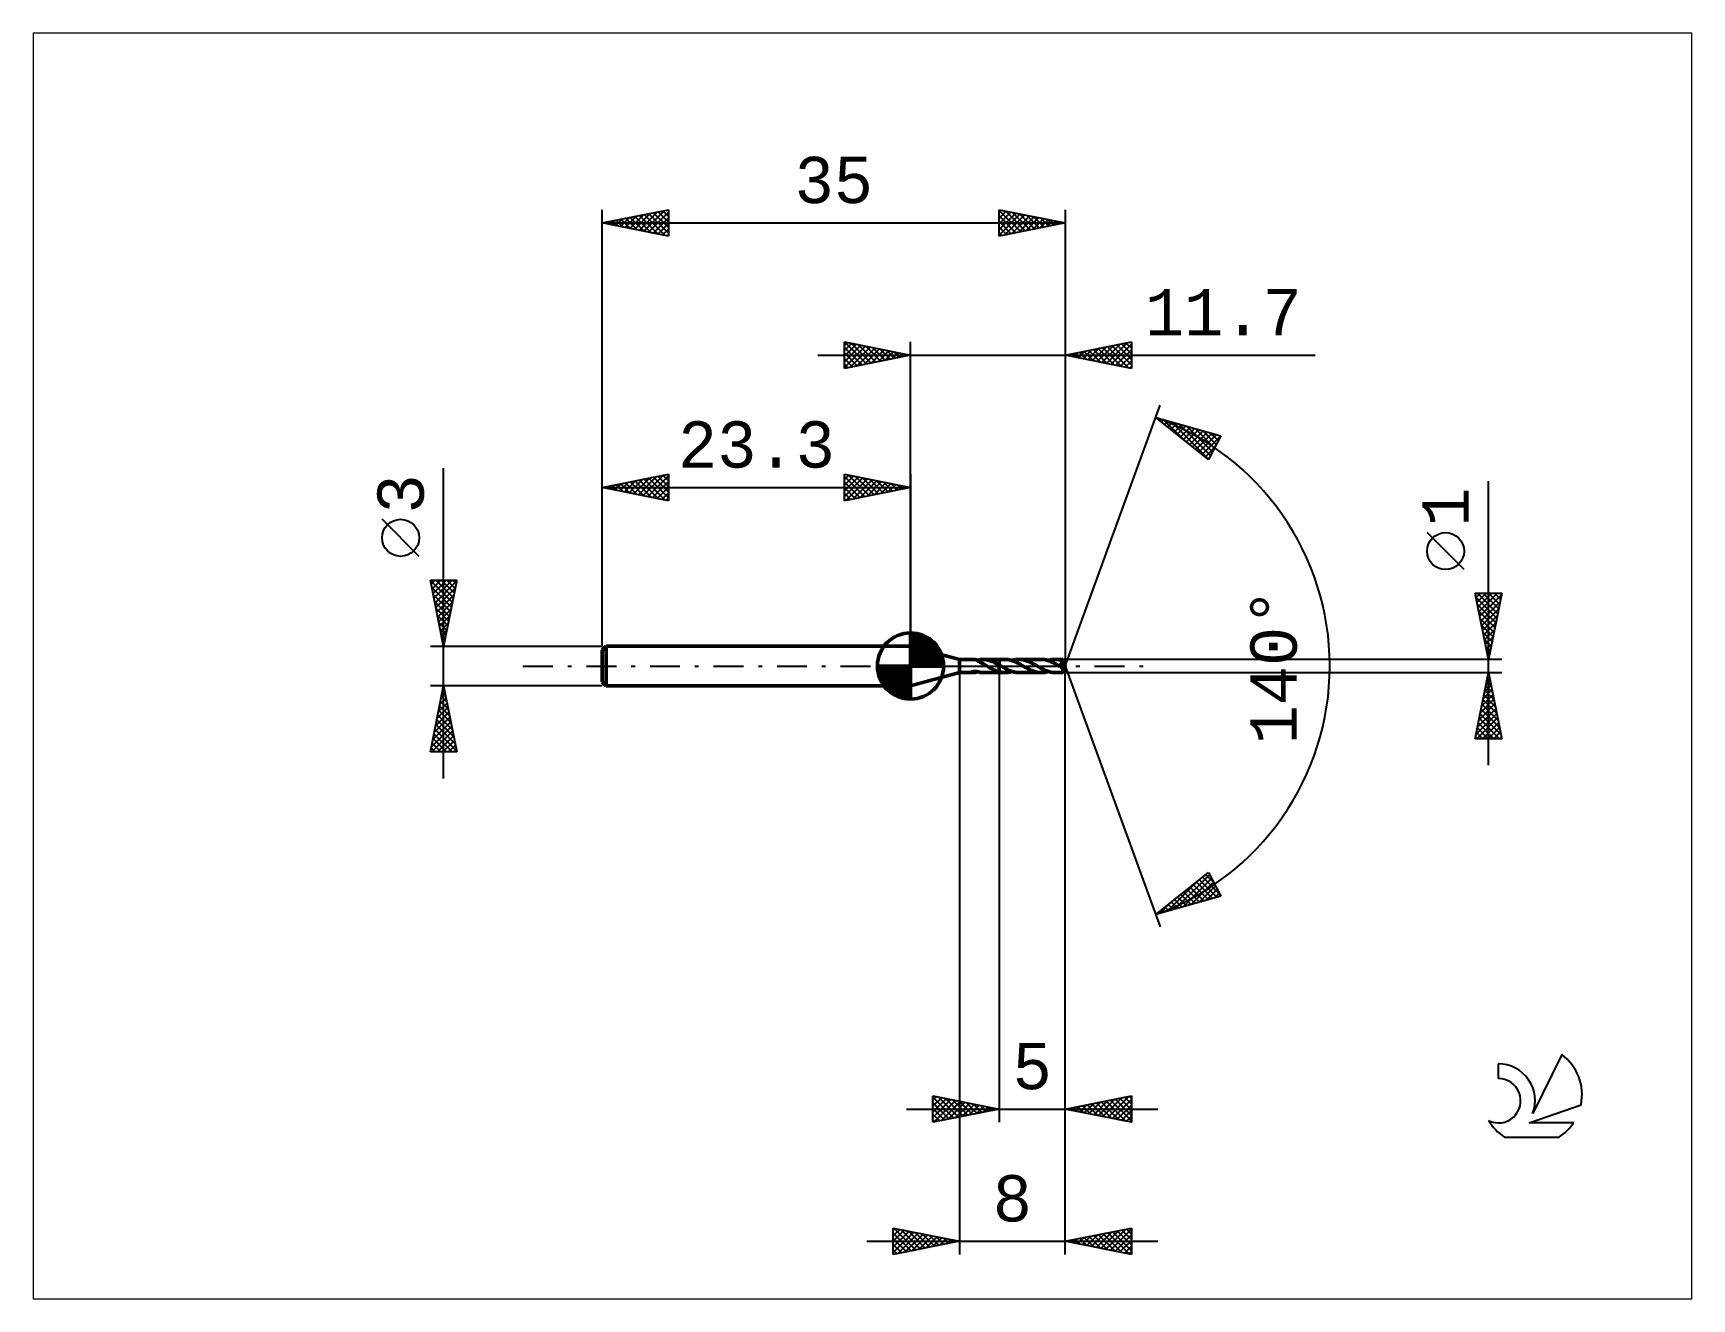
# Model space of a CAD drawing. Header units: millimetres. Extents: x -66 to 59, y -48 to 48.
import ezdxf
from ezdxf.enums import TextEntityAlignment as Align

# ---------------------------------------------------------------- set-up
doc = ezdxf.new("R2010")
doc.units = ezdxf.units.MM
doc.header["$LTSCALE"] = 5.65
doc.linetypes.add('LONGDASH_DASH', pattern=[0.85, 0.4, -0.2, 0.05, -0.2])
for name, color, linetype in [('1', 4, 'CONTINUOUS'), ('2', 7, 'CONTINUOUS'), ('4', 2, 'LONGDASH_DASH'), ('CUT', 1, 'CONTINUOUS'), ('INFTOTAL', 9, 'CONTINUOUS'), ('NOCUT', 7, 'CONTINUOUS'), ('SK1', 4, 'CONTINUOUS'), ('SK2', 7, 'CONTINUOUS'), ('SK4', 2, 'LONGDASH_DASH'), ('SK6', 5, 'CONTINUOUS')]:
    doc.layers.add(name, color=color, linetype=linetype)
doc.styles.get("Standard").update_dxf_attribs({"font": 'Monospac821 BT'})

msp = doc.modelspace()

# ---------------------------------------------------------------- linework, layer by layer
at = {"layer": '1', "color": 4, "linetype": 'CONTINUOUS', "lineweight": 50}
for p, q in [((3.7, 0.5), (0, 1.5)), ((0, -1.5), (0, 1.5)), ((3.7, 0.5), (4.77, 0.5)), ((3.7, -0.5), (3.7, 0.5)), ((4.8, 0.5), (4.78, 0.5)), ((4.82, 0.5), (4.8, 0.5)), ((4.85, 0.49), (4.82, 0.5)), ((4.87, 0.49), (4.85, 0.49)), ((4.89, 0.48), (4.87, 0.49)), ((4.91, 0.48), (4.89, 0.48)), ((4.94, 0.47), (4.91, 0.48)), ((4.96, 0.46), (4.94, 0.47)), ((4.98, 0.46), (4.96, 0.46)), ((5.01, 0.45), (4.98, 0.46)), ((5.03, 0.44), (5.01, 0.45)), ((5.05, 0.42), (5.03, 0.44)), ((5.05, 0.43), (5.08, 0.44)), ((5.08, 0.41), (5.05, 0.42)), ((5.08, 0.44), (5.11, 0.44)), ((5.1, 0.4), (5.08, 0.41)), ((5.12, 0.39), (5.1, 0.4)), ((5.11, 0.44), (5.14, 0.45)), ((5.14, 0.37), (5.12, 0.39)), ((5.14, 0.45), (5.17, 0.46)), ((5.17, 0.36), (5.14, 0.37)), ((5.17, 0.46), (5.2, 0.47)), ((5.19, 0.35), (5.17, 0.36)), ((5.21, 0.33), (5.19, 0.35)), ((5.2, 0.47), (5.23, 0.47)), ((5.23, 0.32), (5.21, 0.33)), ((5.23, 0.48), (5.27, 0.49)), ((5.23, 0.46), (5.23, 0.48)), ((5.23, 0.45), (5.23, 0.46)), ((5.23, 0.43), (5.23, 0.45)), ((5.23, 0.41), (5.23, 0.43)), ((5.23, 0.39), (5.23, 0.41)), ((5.23, 0.38), (5.23, 0.39)), ((5.23, 0.36), (5.23, 0.38)), ((5.23, 0.35), (5.23, 0.36)), ((5.23, 0.33), (5.23, 0.35)), ((5.23, 0.32), (5.23, 0.33)), ((5.23, 0.29), (5.23, 0.32)), ((5.23, 0.3), (5.23, 0.32)), ((5.23, 0.29), (5.23, 0.3)), ((5.31, 0.26), (5.23, 0.29)), ((5.27, 0.49), (5.31, 0.49)), ((5.31, 0.49), (5.34, 0.5)), ((5.38, 0.22), (5.31, 0.26)), ((5.34, 0.5), (5.38, 0.5)), ((5.38, 0.5), (5.42, 0.5)), ((5.46, 0.18), (5.38, 0.22)), ((5.42, 0.5), (5.46, 0.5)), ((5.54, 0.5), (5.46, 0.5)), ((5.46, 0.5), (6.7, 0.5)), ((5.54, 0.13), (5.46, 0.18)), ((5.63, 0.49), (5.54, 0.5)), ((5.62, 0.09), (5.54, 0.13)), ((5.7, 0.04), (5.62, 0.09)), ((5.71, 0.48), (5.63, 0.49)), ((5.77, 0), (5.7, 0.04)), ((5.79, 0.46), (5.71, 0.48)), ((5.78, 0), (5.77, 0)), ((5.87, 0.44), (5.79, 0.46)), ((5.96, 0.42), (5.87, 0.44)), ((6.04, 0.39), (5.96, 0.42)), ((6.12, 0.36), (6.04, 0.39)), ((6.2, 0.33), (6.12, 0.36)), ((6.29, 0.29), (6.2, 0.33)), ((6.37, 0.25), (6.29, 0.29)), ((6.45, 0.21), (6.37, 0.25)), ((6.53, 0.16), (6.45, 0.21)), ((6.62, 0.12), (6.53, 0.16)), ((6.7, 0.07), (6.62, 0.12)), ((6.7, 0.5), (7.14, 0.5)), ((6.7, -0.5), (6.7, 0.5)), ((6.71, 0.07), (6.7, 0.07)), ((6.73, 0.06), (6.71, 0.07)), ((6.74, 0.05), (6.73, 0.06)), ((6.75, 0.04), (6.74, 0.05)), ((6.76, 0.04), (6.75, 0.04)), ((6.78, 0.03), (6.76, 0.04)), ((6.86, -0.02), (6.78, 0.03)), ((7.23, 0.5), (7.14, 0.5)), ((7.31, 0.49), (7.23, 0.5)), ((7.39, 0.48), (7.31, 0.49)), ((7.47, 0.46), (7.39, 0.48)), ((7.56, 0.44), (7.47, 0.46)), ((7.64, 0.42), (7.56, 0.44)), ((7.72, 0.39), (7.64, 0.42)), ((7.67, 0.41), (7.76, 0.44)), ((7.81, 0.36), (7.72, 0.39)), ((7.76, 0.44), (7.85, 0.46)), ((7.89, 0.33), (7.81, 0.36)), ((7.85, 0.46), (7.93, 0.48)), ((7.97, 0.29), (7.89, 0.33)), ((7.93, 0.48), (8.02, 0.49)), ((8.06, 0.25), (7.97, 0.29)), ((8.02, 0.49), (8.11, 0.5)), ((8.14, 0.21), (8.06, 0.25)), ((8.11, 0.5), (8.2, 0.5)), ((8.23, 0.16), (8.14, 0.21)), ((8.28, 0.5), (8.2, 0.5)), ((8.2, 0.5), (9.88, 0.5)), ((8.31, 0.11), (8.23, 0.16)), ((8.36, 0.49), (8.28, 0.5)), ((8.39, 0.07), (8.31, 0.11)), ((8.45, 0.48), (8.36, 0.49)), ((8.48, 0.02), (8.39, 0.07)), ((8.53, 0.46), (8.45, 0.48)), ((8.56, -0.03), (8.48, 0.02)), ((8.61, 0.44), (8.53, 0.46)), ((8.69, 0.42), (8.61, 0.44)), ((8.78, 0.39), (8.69, 0.42)), ((8.86, 0.36), (8.78, 0.39)), ((8.94, 0.33), (8.86, 0.36)), ((9.02, 0.29), (8.94, 0.33)), ((9.11, 0.25), (9.02, 0.29)), ((9.19, 0.21), (9.11, 0.25)), ((9.27, 0.17), (9.19, 0.21)), ((9.35, 0.12), (9.27, 0.17)), ((9.44, 0.08), (9.35, 0.12)), ((9.52, 0.03), (9.44, 0.08)), ((9.6, -0.02), (9.52, 0.03)), ((9.97, 0.5), (9.88, 0.5)), ((10.05, 0.49), (9.97, 0.5)), ((10.13, 0.48), (10.05, 0.49)), ((10.22, 0.46), (10.13, 0.48)), ((10.3, 0.44), (10.22, 0.46)), ((10.39, 0.42), (10.3, 0.44)), ((10.47, 0.39), (10.39, 0.42)), ((10.41, 0.41), (10.5, 0.44)), ((10.55, 0.36), (10.47, 0.39)), ((10.5, 0.44), (10.58, 0.46)), ((10.63, 0.32), (10.55, 0.36)), ((10.58, 0.46), (10.67, 0.48)), ((10.72, 0.29), (10.63, 0.32)), ((10.67, 0.48), (10.76, 0.49)), ((10.8, 0.25), (10.72, 0.29)), ((10.76, 0.49), (10.85, 0.5)), ((10.89, 0.2), (10.8, 0.25)), ((10.85, 0.5), (10.94, 0.5)), ((10.97, 0.16), (10.89, 0.2)), ((11.02, 0.5), (10.94, 0.5)), ((10.94, 0.5), (11.51, 0.5)), ((11.05, 0.11), (10.97, 0.16)), ((11.1, 0.49), (11.02, 0.5)), ((11.13, 0.07), (11.05, 0.11)), ((11.18, 0.48), (11.1, 0.49)), ((11.22, 0.02), (11.13, 0.07)), ((11.27, 0.46), (11.18, 0.48)), ((11.3, -0.03), (11.22, 0.02)), ((11.35, 0.45), (11.27, 0.46)), ((11.36, 0.14), (11.31, 0.21)), ((11.67, -0.02), (11.31, 0.21)), ((11.31, 0.21), (11.33, 0.21)), ((11.33, 0.21), (11.35, 0.22)), ((11.43, 0.42), (11.35, 0.45)), ((11.35, 0.22), (11.37, 0.22)), ((11.42, 0.08), (11.36, 0.14)), ((11.37, 0.22), (11.39, 0.22)), ((11.39, 0.22), (11.4, 0.23)), ((11.4, 0.23), (11.41, 0.23)), ((11.41, 0.23), (11.42, 0.23)), ((11.42, 0.23), (11.43, 0.24)), ((11.46, 0.02), (11.42, 0.08)), ((11.51, 0.4), (11.43, 0.42)), ((11.43, 0.24), (11.44, 0.24)), ((11.44, 0.24), (11.45, 0.24)), ((11.45, 0.24), (11.46, 0.25)), ((11.46, 0.25), (11.47, 0.25)), ((11.5, -0.03), (11.46, 0.02)), ((11.47, 0.25), (11.47, 0.26)), ((11.47, 0.26), (11.48, 0.26)), ((11.48, 0.26), (11.49, 0.27)), ((11.49, 0.27), (11.5, 0.28)), ((11.49, 0.27), (11.49, 0.27)), ((11.5, 0.28), (11.51, 0.29)), ((11.51, 0.49), (11.51, 0.5)), ((11.51, 0.5), (11.51, 0.5)), ((11.7, 0), (11.51, 0.5)), ((11.51, 0.5), (11.51, 0.5)), ((11.51, 0.5), (11.51, 0.5)), ((11.51, 0.5), (11.51, 0.5)), ((11.51, 0.5), (11.51, 0.5)), ((11.51, 0.5), (11.51, 0.5)), ((11.51, 0.5), (11.51, 0.5)), ((11.52, 0.49), (11.51, 0.49)), ((11.52, 0.39), (11.51, 0.4)), ((11.51, 0.29), (11.51, 0.3)), ((11.51, 0.3), (11.52, 0.3)), ((11.51, -0.5), (11.7, 0)), ((11.52, 0.48), (11.52, 0.49)), ((11.52, 0.49), (11.52, 0.49)), ((11.52, 0.47), (11.52, 0.48)), ((11.52, 0.46), (11.52, 0.47)), ((11.52, 0.45), (11.52, 0.46)), ((11.52, 0.44), (11.52, 0.45)), ((11.7, 0), (11.52, 0.44)), ((11.52, 0.4), (11.52, 0.44)), ((11.59, 0.22), (11.52, 0.4)), ((11.52, 0.38), (11.52, 0.39)), ((11.52, 0.37), (11.52, 0.38)), ((11.52, 0.36), (11.52, 0.37)), ((11.52, 0.35), (11.52, 0.36)), ((11.52, 0.34), (11.52, 0.35)), ((11.52, 0.33), (11.52, 0.34)), ((11.52, 0.34), (11.52, 0.34)), ((11.52, 0.32), (11.52, 0.33)), ((11.52, 0.31), (11.52, 0.32)), ((11.52, 0.3), (11.52, 0.31)), ((11.62, 0.14), (11.59, 0.22)), ((11.64, 0.09), (11.62, 0.14)), ((11.65, 0.06), (11.64, 0.09)), ((11.66, 0.04), (11.65, 0.06)), ((11.67, 0.03), (11.66, 0.04)), ((11.67, 0.01), (11.67, 0.03)), ((11.67, 0), (11.67, 0.01)), ((11.67, 0.01), (11.67, 0.01)), ((11.7, 0), (11.67, 0.01)), ((11.7, 0), (11.67, 0.01)), ((11.67, 0.01), (11.67, 0.01)), ((11.67, 0), (11.67, 0)), ((0, -1.5), (3.7, -0.5)), ((3.7, -0.5), (4.77, -0.5)), ((4.67, -0.46), (4.68, -0.45)), ((4.67, -0.47), (4.67, -0.46)), ((4.67, -0.47), (4.67, -0.47)), ((4.68, -0.48), (4.67, -0.47)), ((4.68, -0.45), (4.7, -0.44)), ((4.69, -0.49), (4.68, -0.48)), ((4.7, -0.49), (4.69, -0.49)), ((4.7, -0.44), (4.72, -0.43)), ((4.72, -0.5), (4.7, -0.49)), ((4.72, -0.43), (4.74, -0.42)), ((4.74, -0.5), (4.72, -0.5)), ((4.74, -0.42), (4.76, -0.42)), ((4.76, -0.5), (4.74, -0.5)), ((4.76, -0.42), (4.78, -0.41)), ((4.78, -0.5), (4.76, -0.5)), ((4.78, -0.41), (4.81, -0.41)), ((4.78, -0.5), (4.8, -0.5)), ((4.8, -0.5), (4.83, -0.5)), ((4.81, -0.41), (4.84, -0.41)), ((4.83, -0.5), (4.85, -0.49)), ((4.84, -0.41), (4.87, -0.41)), ((4.85, -0.49), (4.87, -0.49)), ((4.9, -0.41), (4.87, -0.41)), ((4.87, -0.49), (4.9, -0.48)), ((4.94, -0.41), (4.9, -0.41)), ((4.9, -0.48), (4.92, -0.48)), ((4.92, -0.48), (4.95, -0.47)), ((4.97, -0.41), (4.94, -0.41)), ((4.95, -0.47), (4.97, -0.46)), ((5.01, -0.42), (4.97, -0.41)), ((4.97, -0.46), (5, -0.45)), ((5, -0.45), (5.02, -0.44)), ((5.05, -0.43), (5.01, -0.42)), ((5.02, -0.44), (5.05, -0.43)), ((5.08, -0.44), (5.05, -0.43)), ((5.12, -0.45), (5.08, -0.44)), ((5.16, -0.45), (5.12, -0.45)), ((5.19, -0.46), (5.16, -0.45)), ((5.23, -0.47), (5.19, -0.46)), ((5.23, -0.48), (5.23, -0.47)), ((5.27, -0.49), (5.23, -0.48)), ((5.31, -0.49), (5.27, -0.49)), ((5.34, -0.5), (5.31, -0.49)), ((5.38, -0.5), (5.34, -0.5)), ((5.42, -0.5), (5.38, -0.5)), ((5.46, -0.5), (5.42, -0.5)), ((5.46, -0.5), (6.7, -0.5)), ((5.79, -0.01), (5.78, 0)), ((5.8, -0.01), (5.79, -0.01)), ((5.81, -0.02), (5.8, -0.01)), ((5.82, -0.03), (5.81, -0.02)), ((5.81, -0.02), (5.81, -0.02)), ((5.91, -0.08), (5.82, -0.03)), ((6, -0.13), (5.91, -0.08)), ((6.08, -0.17), (6, -0.13)), ((6.17, -0.22), (6.08, -0.17)), ((6.26, -0.26), (6.17, -0.22)), ((6.35, -0.31), (6.26, -0.26)), ((6.43, -0.34), (6.35, -0.31)), ((6.52, -0.38), (6.43, -0.34)), ((6.61, -0.41), (6.52, -0.38)), ((6.7, -0.44), (6.61, -0.41)), ((6.76, -0.45), (6.7, -0.44)), ((6.7, -0.5), (7.14, -0.5)), ((6.83, -0.47), (6.76, -0.45)), ((6.89, -0.48), (6.83, -0.47)), ((6.95, -0.07), (6.86, -0.02)), ((6.95, -0.49), (6.89, -0.48)), ((7.03, -0.11), (6.95, -0.07)), ((7.02, -0.49), (6.95, -0.49)), ((7.08, -0.5), (7.02, -0.49)), ((7.12, -0.16), (7.03, -0.11)), ((7.14, -0.5), (7.08, -0.5)), ((7.2, -0.21), (7.12, -0.16)), ((7.14, -0.5), (7.23, -0.5)), ((7.28, -0.25), (7.2, -0.21)), ((7.23, -0.5), (7.32, -0.49)), ((7.37, -0.29), (7.28, -0.25)), ((7.32, -0.49), (7.4, -0.48)), ((7.45, -0.33), (7.37, -0.29)), ((7.4, -0.48), (7.49, -0.46)), ((7.54, -0.36), (7.45, -0.33)), ((7.49, -0.46), (7.58, -0.44)), ((7.62, -0.39), (7.54, -0.36)), ((7.58, -0.44), (7.67, -0.41)), ((7.7, -0.42), (7.62, -0.39)), ((7.78, -0.44), (7.7, -0.42)), ((7.87, -0.46), (7.78, -0.44)), ((7.95, -0.48), (7.87, -0.46)), ((8.03, -0.49), (7.95, -0.48)), ((8.12, -0.5), (8.03, -0.49)), ((8.2, -0.5), (8.12, -0.5)), ((8.2, -0.5), (9.88, -0.5)), ((8.65, -0.08), (8.56, -0.03)), ((8.73, -0.12), (8.65, -0.08)), ((8.81, -0.17), (8.73, -0.12)), ((8.89, -0.21), (8.81, -0.17)), ((8.97, -0.25), (8.89, -0.21)), ((9.05, -0.29), (8.97, -0.25)), ((9.14, -0.33), (9.05, -0.29)), ((9.22, -0.36), (9.14, -0.33)), ((9.3, -0.39), (9.22, -0.36)), ((9.38, -0.42), (9.3, -0.39)), ((9.47, -0.44), (9.38, -0.42)), ((9.55, -0.46), (9.47, -0.44)), ((9.63, -0.48), (9.55, -0.46)), ((9.68, -0.07), (9.6, -0.02)), ((9.72, -0.49), (9.63, -0.48)), ((9.77, -0.11), (9.68, -0.07)), ((9.8, -0.5), (9.72, -0.49)), ((9.85, -0.16), (9.77, -0.11)), ((9.88, -0.5), (9.8, -0.5)), ((9.94, -0.21), (9.85, -0.16)), ((9.88, -0.5), (9.97, -0.5)), ((10.02, -0.25), (9.94, -0.21)), ((9.97, -0.5), (10.06, -0.49)), ((10.1, -0.29), (10.02, -0.25)), ((10.06, -0.49), (10.15, -0.48)), ((10.19, -0.33), (10.1, -0.29)), ((10.15, -0.48), (10.23, -0.46)), ((10.27, -0.36), (10.19, -0.33)), ((10.23, -0.46), (10.32, -0.44)), ((10.35, -0.39), (10.27, -0.36)), ((10.32, -0.44), (10.41, -0.41)), ((10.44, -0.42), (10.35, -0.39)), ((10.52, -0.44), (10.44, -0.42)), ((10.6, -0.46), (10.52, -0.44)), ((10.69, -0.48), (10.6, -0.46)), ((10.77, -0.49), (10.69, -0.48)), ((10.85, -0.5), (10.77, -0.49)), ((10.94, -0.5), (10.85, -0.5)), ((10.94, -0.5), (11.51, -0.5)), ((11.33, -0.04), (11.3, -0.03)), ((11.35, -0.06), (11.33, -0.04)), ((11.38, -0.07), (11.35, -0.06)), ((11.4, -0.08), (11.38, -0.07)), ((11.42, -0.1), (11.4, -0.08)), ((11.45, -0.11), (11.42, -0.1)), ((11.45, -0.11), (11.45, -0.11)), ((11.46, -0.12), (11.45, -0.11)), ((11.47, -0.12), (11.46, -0.12)), ((11.48, -0.13), (11.47, -0.12)), ((11.48, -0.13), (11.48, -0.13)), ((11.49, -0.13), (11.48, -0.13)), ((11.5, -0.13), (11.49, -0.13)), ((11.52, -0.07), (11.5, -0.03)), ((11.51, -0.14), (11.5, -0.13)), ((11.51, -0.14), (11.51, -0.14)), ((11.52, -0.14), (11.51, -0.14)), ((11.51, -0.15), (11.52, -0.14)), ((11.51, -0.19), (11.51, -0.15)), ((11.51, -0.22), (11.51, -0.19)), ((11.51, -0.24), (11.51, -0.22)), ((11.51, -0.27), (11.51, -0.24)), ((11.51, -0.3), (11.51, -0.27)), ((11.51, -0.32), (11.51, -0.3)), ((11.51, -0.35), (11.51, -0.32)), ((11.51, -0.37), (11.51, -0.35)), ((11.51, -0.39), (11.51, -0.37)), ((11.51, -0.41), (11.51, -0.39)), ((11.51, -0.43), (11.51, -0.41)), ((11.51, -0.45), (11.51, -0.43)), ((11.51, -0.46), (11.51, -0.45)), ((11.51, -0.47), (11.51, -0.46)), ((11.51, -0.48), (11.51, -0.47)), ((11.51, -0.49), (11.51, -0.48)), ((11.51, -0.5), (11.51, -0.49)), ((11.51, -0.5), (11.51, -0.5)), ((11.51, -0.5), (11.51, -0.5)), ((11.51, -0.5), (11.51, -0.5)), ((11.51, -0.5), (11.51, -0.5)), ((11.51, -0.5), (11.51, -0.5)), ((11.51, -0.5), (11.51, -0.5)), ((11.51, -0.5), (11.51, -0.5)), ((11.51, -0.5), (11.51, -0.5)), ((11.54, -0.1), (11.52, -0.07)), ((11.52, -0.14), (11.52, -0.14)), ((11.52, -0.14), (11.53, -0.14)), ((11.53, -0.14), (11.54, -0.13)), ((11.53, -0.14), (11.53, -0.14)), ((11.55, -0.12), (11.54, -0.1)), ((11.54, -0.13), (11.55, -0.12)), ((11.54, -0.13), (11.54, -0.13)), ((11.54, -0.13), (11.54, -0.13)), ((11.55, -0.12), (11.67, -0.02)), ((11.55, -0.12), (11.55, -0.12)), ((11.67, -0.01), (11.67, 0)), ((11.67, -0.02), (11.67, -0.01)), ((11.67, -0.01), (11.67, -0.01)), ((11.67, -0.02), (11.67, -0.02))]:
    msp.add_line(p, q, dxfattribs=at)
for centre, major_axis, ratio, start_param, end_param in [((10.48, 0), (-9.16, 0.26), 0.046596, 4.599794, 4.600392), ((11.7, 0), (-0.707, 0.46), 0.278613, 1.38999, 1.479704)]:
    msp.add_ellipse(centre, major_axis=major_axis, ratio=ratio, start_param=start_param, end_param=end_param, dxfattribs=at)
at = {"layer": '2', "color": 7, "linetype": 'CONTINUOUS', "lineweight": 25}
for p, q in [((-5, 22.5), (-5, 24.5)), ((-5, 24.5), (0, 23.5)), ((-5, 24.27), (-4.81, 24.46)), ((-5, 23.85), (-4.46, 24.39)), ((-5, 23.43), (-4.1, 24.32)), ((-5, 23), (-3.75, 24.25)), ((-5, 22.58), (-3.4, 24.18)), ((-5, 24.09), (-3.67, 22.77)), ((-4.98, 24.5), (-3.32, 22.84)), ((-4.57, 22.59), (-3.04, 24.11)), ((-4.45, 24.39), (-2.97, 22.91)), ((-4.04, 22.69), (-2.69, 24.04)), ((-3.92, 24.28), (-2.61, 22.98)), ((-3.51, 22.8), (-2.34, 23.97)), ((-3.39, 24.18), (-2.26, 23.05)), ((-2.98, 22.9), (-1.98, 23.9)), ((-2.86, 24.07), (-1.91, 23.12)), ((-2.33, 23.97), (-1.55, 23.19)), ((-1.8, 23.86), (-1.2, 23.26)), ((0, 1.5), (0, 24.5)), ((11.7, 24.5), (11.7, 0)), ((11.7, 23.5), (16.7, 24.5)), ((13.05, 23.23), (13.72, 23.9)), ((13.4, 23.16), (14.25, 24.01)), ((13.48, 23.86), (14.37, 22.97)), ((13.76, 23.09), (14.78, 24.12)), ((13.83, 23.93), (14.9, 22.86)), ((14.11, 23.02), (15.31, 24.22)), ((14.19, 24), (15.43, 22.75)), ((14.46, 22.95), (15.84, 24.33)), ((14.54, 24.07), (15.96, 22.65)), ((14.82, 22.88), (16.37, 24.43)), ((14.89, 24.14), (16.49, 22.54)), ((15.17, 22.81), (16.7, 24.34)), ((15.25, 24.21), (16.7, 22.76)), ((15.52, 22.74), (16.7, 23.91)), ((15.6, 24.28), (16.7, 23.18)), ((15.95, 24.35), (16.7, 23.61)), ((16.31, 24.42), (16.7, 24.03)), ((16.66, 24.49), (16.7, 24.45)), ((16.7, 24.5), (16.7, 22.5)), ((-7, 23.5), (30.6, 23.5)), ((-5, 23.67), (-4.03, 22.69)), ((0, 23.5), (-5, 22.5)), ((-5, 23.24), (-4.38, 22.62)), ((-5, 22.82), (-4.73, 22.55)), ((-2.44, 23.01), (-1.63, 23.83)), ((-1.91, 23.12), (-1.28, 23.76)), ((-1.38, 23.22), (-0.92, 23.68)), ((-1.27, 23.75), (-0.85, 23.33)), ((-0.85, 23.33), (-0.57, 23.61)), ((-0.74, 23.65), (-0.49, 23.4)), ((-0.32, 23.44), (-0.22, 23.54)), ((-0.21, 23.54), (-0.14, 23.47)), ((16.7, 22.5), (11.7, 23.5)), ((11.71, 23.5), (11.72, 23.5)), ((11.99, 23.44), (12.13, 23.59)), ((12.07, 23.57), (12.25, 23.39)), ((12.34, 23.37), (12.66, 23.69)), ((12.42, 23.64), (12.78, 23.28)), ((12.69, 23.3), (13.19, 23.8)), ((12.77, 23.71), (13.31, 23.18)), ((13.13, 23.79), (13.84, 23.07)), ((15.88, 22.66), (16.7, 23.49)), ((16.23, 22.59), (16.7, 23.06)), ((16.58, 22.52), (16.7, 22.64)), ((11.7, 0), (18.88, 19.73)), ((18.54, 18.79), (23.45, 17.4)), ((22.53, 15.62), (18.54, 18.79)), ((18.54, 18.79), (18.55, 18.79)), ((18.74, 18.63), (18.83, 18.71)), ((18.98, 18.44), (19.16, 18.62)), ((19.13, 18.62), (20.62, 17.14)), ((19.22, 18.26), (19.49, 18.52)), ((19.45, 18.07), (19.82, 18.43)), ((19.69, 17.88), (20.15, 18.34)), ((19.73, 18.46), (22.54, 15.64)), ((19.93, 17.69), (20.48, 18.24)), ((20.16, 17.5), (20.81, 18.15)), ((20.32, 18.29), (22.69, 15.92)), ((20.4, 17.32), (21.14, 18.06)), ((20.64, 17.13), (21.47, 17.96)), ((20.87, 16.94), (21.8, 17.87)), ((20.91, 18.12), (22.83, 16.2)), ((21.11, 16.75), (22.13, 17.77)), ((21.34, 16.56), (22.46, 17.68)), ((21.51, 17.95), (22.97, 16.48)), ((21.58, 16.38), (22.79, 17.59)), ((22.1, 17.78), (23.12, 16.76)), ((22.69, 17.61), (23.26, 17.04)), ((21.82, 16.19), (23.12, 17.49)), ((22.05, 16), (23.44, 17.39)), ((22.29, 15.81), (22.99, 16.51)), ((23.45, 17.4), (22.53, 15.62)), ((23.28, 17.45), (23.41, 17.32)), ((22.53, 15.62), (22.54, 15.64)), ((43.7, -7.5), (43.7, 13.97)), ((41.85, 7.29), (39.05, 10.09)), ((43.7, 0.5), (42.7, 5.5)), ((42.7, 5.5), (44.7, 5.5)), ((42.76, 5.18), (44.32, 3.62)), ((42.77, 5.17), (43.09, 5.5)), ((42.84, 4.82), (43.52, 5.5)), ((42.87, 5.5), (44.39, 3.97)), ((42.91, 4.47), (43.94, 5.5)), ((42.98, 4.11), (44.37, 5.5)), ((43.05, 3.76), (44.68, 5.39)), ((43.29, 5.5), (44.47, 4.33)), ((44.7, 5.5), (43.7, 0.5)), ((43.71, 5.5), (44.54, 4.68)), ((44.14, 5.5), (44.61, 5.03)), ((44.56, 5.5), (44.68, 5.39)), ((42.87, 4.65), (44.25, 3.26)), ((42.98, 4.12), (44.18, 2.91)), ((43.12, 3.4), (44.57, 4.86)), ((43.19, 3.05), (44.47, 4.33)), ((43.26, 2.7), (44.36, 3.8)), ((43.08, 3.59), (44.11, 2.56)), ((43.19, 3.06), (44.04, 2.2)), ((43.29, 2.53), (43.97, 1.85)), ((43.33, 2.34), (44.25, 3.27)), ((43.4, 1.99), (44.15, 2.74)), ((43.4, 2), (43.9, 1.5)), ((43.47, 1.64), (44.04, 2.21)), ((43.51, 1.46), (43.83, 1.14)), ((43.54, 1.28), (43.94, 1.68)), ((44.7, 0.5), (11.52, 0.5)), ((11.7, -34.5), (11.7, 0)), ((11.7, -44.5), (11.7, 0)), ((11.7, 0), (18.88, -19.73)), ((43.61, 0.93), (43.83, 1.14)), ((43.61, 0.93), (43.76, 0.79)), ((43.68, 0.58), (43.72, 0.61)), ((3.7, -0.5), (3.7, -44.5)), ((6.7, -0.5), (6.7, -34.5)), ((11.52, -0.5), (44.7, -0.5)), ((42.7, -5.5), (43.7, -0.5)), ((43.52, -1.41), (43.82, -1.1)), ((43.57, -1.14), (43.89, -1.47)), ((43.62, -0.88), (43.75, -0.75)), ((43.64, -0.79), (43.79, -0.94)), ((43.7, -0.5), (44.7, -5.5)), ((43.2, -3), (44.03, -2.17)), ((43.31, -2.47), (43.96, -1.81)), ((43.36, -2.21), (44.21, -3.06)), ((43.41, -1.94), (43.89, -1.46)), ((43.43, -1.85), (44.11, -2.53)), ((43.5, -1.5), (44, -2)), ((42.78, -5.12), (44.32, -3.58)), ((42.88, -4.59), (44.25, -3.23)), ((42.99, -4.06), (44.17, -2.87)), ((43.08, -3.62), (44.64, -5.18)), ((43.09, -3.53), (44.1, -2.52)), ((43.15, -3.27), (44.53, -4.65)), ((43.22, -2.91), (44.42, -4.12)), ((43.29, -2.56), (44.32, -3.59)), ((42.82, -5.5), (44.39, -3.93)), ((42.86, -4.68), (43.68, -5.5)), ((42.93, -4.33), (44.11, -5.5)), ((43.01, -3.97), (44.53, -5.5)), ((43.24, -5.5), (44.46, -4.29)), ((43.67, -5.5), (44.53, -4.64)), ((44.09, -5.5), (44.6, -4.99)), ((44.7, -5.5), (42.7, -5.5)), ((42.72, -5.39), (42.84, -5.5)), ((42.79, -5.03), (43.26, -5.5)), ((44.52, -5.5), (44.67, -5.35)), ((18.54, -18.79), (22.53, -15.62)), ((20.02, -18.37), (22.61, -15.78)), ((20.61, -18.2), (22.76, -16.06)), ((21.85, -16.16), (23.17, -17.48)), ((22.09, -15.97), (23.37, -17.25)), ((22.33, -15.78), (22.92, -16.37)), ((22.53, -15.62), (23.45, -17.4)), ((23.45, -17.4), (18.54, -18.79)), ((19.43, -18.54), (21.64, -16.33)), ((20.2, -17.47), (20.86, -18.13)), ((20.44, -17.29), (21.19, -18.04)), ((20.67, -17.1), (21.52, -17.95)), ((20.91, -16.91), (21.85, -17.85)), ((21.15, -16.72), (22.18, -17.76)), ((21.21, -18.04), (22.9, -16.34)), ((21.38, -16.53), (22.51, -17.66)), ((21.62, -16.35), (22.84, -17.57)), ((21.8, -17.87), (23.05, -16.62)), ((22.39, -17.7), (23.19, -16.9)), ((22.99, -17.53), (23.33, -17.18)), ((18.55, -18.79), (18.55, -18.79)), ((18.78, -18.6), (18.88, -18.7)), ((18.84, -18.71), (19.57, -17.97)), ((19.02, -18.41), (19.21, -18.6)), ((19.25, -18.23), (19.54, -18.51)), ((19.49, -18.04), (19.87, -18.42)), ((19.73, -17.85), (20.2, -18.32)), ((19.96, -17.66), (20.53, -18.23)), ((1.7, -34.5), (1.7, -32.5)), ((1.7, -32.5), (6.7, -33.5)), ((1.7, -32.86), (2, -32.56)), ((2.09, -32.58), (3.62, -34.12)), ((11.7, -33.5), (16.7, -32.5)), ((14.91, -34.14), (16.51, -32.54)), ((16.53, -32.53), (16.7, -32.71)), ((16.7, -32.5), (16.7, -34.5)), ((-0.3, -33.5), (18.7, -33.5)), ((1.7, -32.61), (3.27, -34.19)), ((1.7, -33.29), (2.36, -32.63)), ((1.7, -33.71), (2.71, -32.7)), ((1.7, -34.14), (3.06, -32.77)), ((1.7, -33.04), (2.92, -34.26)), ((1.7, -33.46), (2.56, -34.33)), ((6.7, -33.5), (1.7, -34.5)), ((1.77, -34.49), (3.42, -32.84)), ((2.31, -34.38), (3.77, -32.91)), ((2.62, -32.68), (3.98, -34.04)), ((2.84, -34.27), (4.12, -32.98)), ((3.15, -32.79), (4.33, -33.97)), ((3.37, -34.17), (4.48, -33.06)), ((3.68, -32.9), (4.69, -33.9)), ((3.9, -34.06), (4.83, -33.13)), ((4.21, -33), (5.04, -33.83)), ((4.43, -33.95), (5.18, -33.2)), ((4.74, -33.11), (5.39, -33.76)), ((4.96, -33.85), (5.54, -33.27)), ((5.27, -33.21), (5.75, -33.69)), ((5.49, -33.74), (5.89, -33.34)), ((5.8, -33.32), (6.1, -33.62)), ((6.02, -33.64), (6.24, -33.41)), ((6.33, -33.43), (6.45, -33.55)), ((6.55, -33.53), (6.6, -33.48)), ((16.7, -34.5), (11.7, -33.5)), ((11.72, -33.5), (11.74, -33.49)), ((11.93, -33.45), (12.05, -33.57)), ((12.08, -33.58), (12.27, -33.39)), ((12.29, -33.38), (12.58, -33.68)), ((12.43, -33.65), (12.8, -33.28)), ((12.64, -33.31), (13.11, -33.78)), ((12.78, -33.72), (13.33, -33.17)), ((12.99, -33.24), (13.64, -33.89)), ((13.14, -33.79), (13.86, -33.07)), ((13.35, -33.17), (14.17, -33.99)), ((13.49, -33.86), (14.39, -32.96)), ((13.7, -33.1), (14.7, -34.1)), ((13.85, -33.93), (14.92, -32.86)), ((14.05, -33.03), (15.23, -34.21)), ((14.2, -34), (15.45, -32.75)), ((14.41, -32.96), (15.76, -34.31)), ((14.55, -34.07), (15.98, -32.64)), ((14.76, -32.89), (16.29, -34.42)), ((15.11, -32.82), (16.7, -34.4)), ((15.26, -34.21), (16.7, -32.77)), ((15.47, -32.75), (16.7, -33.98)), ((15.61, -34.28), (16.7, -33.2)), ((15.82, -32.68), (16.7, -33.55)), ((15.97, -34.35), (16.7, -33.62)), ((16.17, -32.61), (16.7, -33.13)), ((1.7, -33.89), (2.21, -34.4)), ((1.7, -34.31), (1.86, -34.47)), ((16.32, -34.42), (16.7, -34.04)), ((16.67, -34.49), (16.7, -34.47)), ((-1.3, -44.5), (-1.3, -42.5)), ((-1.3, -42.5), (3.7, -43.5)), ((-1.3, -42.65), (-1.17, -42.53)), ((-1.3, -43.07), (-0.82, -42.6)), ((-1.25, -42.51), (0.4, -44.16)), ((-0.72, -42.62), (0.75, -44.09)), ((11.7, -43.5), (16.7, -42.5)), ((14.75, -44.11), (16.28, -42.58)), ((15.11, -44.18), (16.7, -42.59)), ((16.33, -42.57), (16.7, -42.95)), ((16.68, -42.5), (16.7, -42.52)), ((16.7, -42.5), (16.7, -44.5)), ((-3.3, -43.5), (18.7, -43.5)), ((-1.3, -43.5), (-0.47, -42.67)), ((-1.3, -43.92), (-0.11, -42.74)), ((-1.3, -44.35), (0.24, -42.81)), ((-1.3, -42.89), (0.04, -44.23)), ((-1.3, -43.31), (-0.31, -44.3)), ((3.7, -43.5), (-1.3, -44.5)), ((-1.3, -43.74), (-0.66, -44.37)), ((-0.96, -44.43), (0.59, -42.88)), ((-0.43, -44.33), (0.95, -42.95)), ((-0.19, -42.72), (1.1, -44.02)), ((0.1, -44.22), (1.3, -43.02)), ((0.34, -42.83), (1.46, -43.95)), ((0.63, -44.11), (1.65, -43.09)), ((0.87, -42.93), (1.81, -43.88)), ((1.16, -44.01), (2.01, -43.16)), ((1.4, -43.04), (2.17, -43.81)), ((1.69, -43.9), (2.36, -43.23)), ((1.93, -43.15), (2.52, -43.74)), ((2.22, -43.8), (2.71, -43.3)), ((2.46, -43.25), (2.87, -43.67)), ((2.75, -43.69), (3.07, -43.37)), ((2.99, -43.36), (3.23, -43.59)), ((3.28, -43.58), (3.42, -43.44)), ((3.52, -43.46), (3.58, -43.52)), ((16.7, -44.5), (11.7, -43.5)), ((11.73, -43.49), (11.75, -43.51)), ((11.93, -43.55), (12.04, -43.43)), ((12.08, -43.42), (12.28, -43.62)), ((12.28, -43.62), (12.57, -43.33)), ((12.44, -43.35), (12.81, -43.72)), ((12.63, -43.69), (13.1, -43.22)), ((12.79, -43.28), (13.34, -43.83)), ((12.99, -43.76), (13.63, -43.11)), ((13.14, -43.21), (13.87, -43.93)), ((13.34, -43.83), (14.16, -43.01)), ((13.5, -43.14), (14.4, -44.04)), ((13.69, -43.9), (14.69, -42.9)), ((13.85, -43.07), (14.93, -44.15)), ((14.05, -43.97), (15.22, -42.8)), ((14.21, -43), (15.46, -44.25)), ((14.4, -44.04), (15.75, -42.69)), ((14.56, -42.93), (15.99, -44.36)), ((14.91, -42.86), (16.52, -44.46)), ((15.27, -42.79), (16.7, -44.22)), ((15.46, -44.25), (16.7, -43.01)), ((15.62, -42.72), (16.7, -43.8)), ((15.81, -44.32), (16.7, -43.44)), ((15.97, -42.65), (16.7, -43.37)), ((16.17, -44.39), (16.7, -43.86)), ((-1.3, -44.16), (-1.02, -44.44)), ((16.52, -44.46), (16.7, -44.29))]:
    msp.add_line(p, q, dxfattribs=at)
msp.add_circle((40.45, 8.69), 1.4, dxfattribs=at)
msp.add_arc((11.7, 0), 20, 290, 70, dxfattribs=at)
at = {"layer": '4', "color": 2, "linetype": 'LONGDASH_DASH', "lineweight": 25}
msp.add_line((0, 0), (11.7, 0), dxfattribs=at)
at = {"layer": 'CUT', "color": 1, "linetype": 'CONTINUOUS', "lineweight": 25}
for p, q in [((11.52, 0.5), (6.7, 0.5)), ((6.7, 0.5), (6.7, 0)), ((6.7, 0), (11.7, 0)), ((11.7, 0), (11.52, 0.5))]:
    msp.add_line(p, q, dxfattribs=at)
at = {"layer": 'INFTOTAL', "color": 9, "linetype": 'CONTINUOUS', "lineweight": 18}
for p, q in [((59.07, 47.85), (-66.33, 47.85)), ((-66.33, 47.85), (-66.33, -47.85)), ((59.07, -47.85), (59.07, 47.85)), ((-66.33, -47.85), (59.07, -47.85))]:
    msp.add_line(p, q, dxfattribs=at)
at = {"layer": 'NOCUT', "color": 7, "linetype": 'CONTINUOUS', "lineweight": 25}
for p, q in [((3.7, 0.5), (0, 1.5)), ((0, 1.5), (0, 0)), ((0, 0), (6.7, 0)), ((6.7, 0.5), (3.7, 0.5)), ((6.7, 0), (6.7, 0.5))]:
    msp.add_line(p, q, dxfattribs=at)
at = {"layer": 'SK1', "color": 4, "linetype": 'CONTINUOUS', "lineweight": 50}
for p, q in [((-23, 1.5), (-23.3, 1.2)), ((0, 1.5), (-23, 1.5)), ((-23, 1.5), (-23, -1.5)), ((0, 0), (0, 2.5)), ((0, 2.44), (0.06, 2.5)), ((0, 2.08), (0.39, 2.47)), ((0, 2.44), (2.44, 0)), ((0, 1.73), (0.68, 2.41)), ((0, 1.37), (0.94, 2.32)), ((0, 1.02), (1.18, 2.2)), ((0, 2.08), (2.08, 0)), ((0, 0.67), (1.4, 2.07)), ((0, 0.31), (1.6, 1.92)), ((0, 1.73), (1.73, 0)), ((0, 1.37), (1.37, 0)), ((0.04, 0), (1.79, 1.75)), ((0.31, 2.48), (2.48, 0.31)), ((0.39, 0), (1.95, 1.56)), ((0.75, 0), (2.1, 1.35)), ((0.76, 2.38), (2.38, 0.76)), ((1.49, 2.01), (2.01, 1.49)), ((-23.3, 1.2), (-23.3, -1.2)), ((0, 0), (-2.5, 0)), ((-2.5, -0.06), (-2.44, 0)), ((-2.47, -0.39), (-2.08, 0)), ((-2.41, -0.68), (-1.73, 0)), ((-2.32, -0.94), (-1.37, 0)), ((-2.2, -1.18), (-1.02, 0)), ((-2.16, 0), (0, -2.16)), ((-2.07, -1.4), (-0.67, 0)), ((-1.92, -1.6), (-0.31, 0)), ((-1.81, 0), (0, -1.81)), ((-1.45, 0), (0, -1.45)), ((-1.1, 0), (0, -1.1)), ((-0.75, 0), (0, -0.75)), ((-0.39, 0), (0, -0.39)), ((-0.04, 0), (0, -0.04)), ((0, 1.02), (1.02, 0)), ((0, 0.67), (0.67, 0)), ((0, 0.31), (0.31, 0)), ((0, 0), (2.5, 0)), ((0, -2.5), (0, 0)), ((1.1, 0), (2.23, 1.13)), ((1.45, 0), (2.34, 0.88)), ((1.81, 0), (2.42, 0.62)), ((2.16, 0), (2.48, 0.32)), ((-23.3, -1.2), (-23, -1.5)), ((-2.5, -0.02), (-0.02, -2.5)), ((-2.47, -0.4), (-0.4, -2.47)), ((-2.34, -0.88), (-0.88, -2.34)), ((-1.75, -1.79), (0, -0.04)), ((-1.56, -1.95), (0, -0.39)), ((-1.35, -2.1), (0, -0.75)), ((-1.13, -2.23), (0, -1.1)), ((-23, -1.5), (0, -1.5)), ((-0.88, -2.34), (0, -1.45)), ((-0.62, -2.42), (0, -1.81)), ((-0.32, -2.48), (0, -2.16))]:
    msp.add_line(p, q, dxfattribs=at)
for start, end in [(90, 180), (0, 90), (180, 270), (270, 0)]:
    msp.add_arc((0, 0), 2.5, start, end, dxfattribs=at)
at = {"layer": 'SK2', "color": 7, "linetype": 'CONTINUOUS', "lineweight": 25}
for p, q in [((-23.3, 3), (-23.3, 34.5)), ((-23.3, 33.5), (-18.3, 34.5)), ((-21.93, 33.23), (-21.24, 33.91)), ((-21.58, 33.16), (-20.71, 34.02)), ((-21.22, 33.08), (-20.18, 34.12)), ((-21.19, 33.92), (-20.14, 32.87)), ((-20.87, 33.01), (-19.65, 34.23)), ((-20.84, 33.99), (-19.61, 32.76)), ((-20.51, 32.94), (-19.12, 34.34)), ((-20.49, 34.06), (-19.08, 32.66)), ((-20.16, 32.87), (-18.59, 34.44)), ((-20.13, 34.13), (-18.55, 32.55)), ((-19.81, 32.8), (-18.3, 34.31)), ((-19.78, 34.2), (-18.3, 32.72)), ((-19.45, 32.73), (-18.3, 33.88)), ((-19.43, 34.27), (-18.3, 33.15)), ((-19.07, 34.35), (-18.3, 33.57)), ((-18.72, 34.42), (-18.3, 34)), ((-18.36, 34.49), (-18.3, 34.42)), ((-18.3, 34.5), (-18.3, 32.5)), ((6.7, 32.5), (6.7, 34.5)), ((6.7, 34.5), (11.7, 33.5)), ((6.7, 34.28), (6.89, 34.46)), ((6.7, 34.45), (8.33, 32.83)), ((6.7, 33.85), (7.24, 34.39)), ((6.7, 33.43), (7.59, 34.32)), ((6.7, 33), (7.95, 34.25)), ((6.7, 32.58), (8.3, 34.18)), ((6.7, 34.03), (7.97, 32.75)), ((7.13, 32.59), (8.65, 34.11)), ((7.17, 34.41), (8.68, 32.9)), ((7.66, 32.69), (9.01, 34.04)), ((7.7, 34.3), (9.04, 32.97)), ((8.19, 32.8), (9.36, 33.97)), ((8.23, 34.19), (9.39, 33.04)), ((8.72, 32.9), (9.71, 33.9)), ((8.76, 34.09), (9.74, 33.11)), ((9.29, 33.98), (10.1, 33.18)), ((9.82, 33.88), (10.45, 33.25)), ((11.7, 34.5), (11.7, 0)), ((-23.3, 33.5), (11.7, 33.5)), ((-18.3, 32.5), (-23.3, 33.5)), ((-22.99, 33.44), (-22.83, 33.59)), ((-22.96, 33.57), (-22.79, 33.4)), ((-22.64, 33.37), (-22.3, 33.7)), ((-22.61, 33.64), (-22.26, 33.29)), ((-22.28, 33.3), (-21.77, 33.81)), ((-22.25, 33.71), (-21.73, 33.19)), ((-21.9, 33.78), (-21.2, 33.08)), ((-21.55, 33.85), (-20.67, 32.97)), ((-19.1, 32.66), (-18.3, 33.46)), ((-18.75, 32.59), (-18.3, 33.04)), ((-18.39, 32.52), (-18.3, 32.61)), ((6.7, 33.61), (7.62, 32.68)), ((11.7, 33.5), (6.7, 32.5)), ((6.7, 33.18), (7.27, 32.61)), ((6.7, 32.76), (6.91, 32.54)), ((9.25, 33.01), (10.07, 33.83)), ((9.78, 33.12), (10.42, 33.76)), ((10.31, 33.22), (10.77, 33.69)), ((10.35, 33.77), (10.8, 33.32)), ((10.84, 33.33), (11.13, 33.61)), ((10.88, 33.66), (11.16, 33.39)), ((11.37, 33.43), (11.48, 33.54)), ((11.41, 33.56), (11.51, 33.46)), ((-35.3, -8.5), (-35.3, 14.97)), ((-23.3, 1.5), (-23.3, 14.5)), ((-23.3, 13.5), (-18.3, 14.5)), ((-21.98, 13.24), (-21.32, 13.9)), ((-21.62, 13.16), (-20.79, 14)), ((-21.55, 13.85), (-20.68, 12.98)), ((-21.27, 13.09), (-20.26, 14.11)), ((-21.2, 13.92), (-20.15, 12.87)), ((-20.92, 13.02), (-19.73, 14.21)), ((-20.85, 13.99), (-19.62, 12.76)), ((-20.56, 12.95), (-19.2, 14.32)), ((-20.49, 14.06), (-19.09, 12.66)), ((-20.21, 12.88), (-18.67, 14.43)), ((-20.14, 14.13), (-18.56, 12.55)), ((-19.86, 12.81), (-18.3, 14.37)), ((-19.79, 14.2), (-18.3, 12.72)), ((-19.5, 12.74), (-18.3, 13.94)), ((-19.43, 14.27), (-18.3, 13.14)), ((-19.08, 14.34), (-18.3, 13.57)), ((-18.72, 14.42), (-18.3, 13.99)), ((-18.37, 14.49), (-18.3, 14.41)), ((-18.3, 14.5), (-18.3, 12.5)), ((-5, 12.5), (-5, 14.5)), ((-5, 14.5), (0, 13.5)), ((-5, 14.09), (-4.66, 14.43)), ((-5, 13.67), (-4.31, 14.36)), ((-5, 14.33), (-3.47, 12.81)), ((-5, 13.24), (-3.95, 14.29)), ((-5, 12.82), (-3.6, 14.22)), ((-5, 13.91), (-3.83, 12.73)), ((-4.87, 12.53), (-3.25, 14.15)), ((-4.68, 14.44), (-3.12, 12.88)), ((-4.34, 12.63), (-2.89, 14.08)), ((-4.15, 14.33), (-2.76, 12.95)), ((-3.81, 12.74), (-2.54, 14.01)), ((-3.62, 14.22), (-2.41, 13.02)), ((-3.28, 12.84), (-2.19, 13.94)), ((-3.09, 14.12), (-2.06, 13.09)), ((-2.75, 12.95), (-1.83, 13.87)), ((-2.56, 14.01), (-1.7, 13.16)), ((-2.22, 13.06), (-1.48, 13.8)), ((-2.03, 13.91), (-1.35, 13.23)), ((-1.5, 13.8), (-1, 13.3)), ((0, 14.5), (0, 1.5)), ((-23.3, 13.5), (0, 13.5)), ((-18.3, 12.5), (-23.3, 13.5)), ((-23.04, 13.45), (-22.91, 13.58)), ((-22.97, 13.57), (-22.8, 13.4)), ((-22.69, 13.38), (-22.38, 13.68)), ((-22.61, 13.64), (-22.27, 13.29)), ((-22.33, 13.31), (-21.85, 13.79)), ((-22.26, 13.71), (-21.74, 13.19)), ((-21.91, 13.78), (-21.21, 13.08)), ((-19.15, 12.67), (-18.3, 13.52)), ((-18.8, 12.6), (-18.3, 13.1)), ((-18.44, 12.53), (-18.3, 12.67)), ((0, 13.5), (-5, 12.5)), ((-5, 13.49), (-4.18, 12.66)), ((-5, 13.06), (-4.53, 12.59)), ((-5, 12.64), (-4.89, 12.52)), ((-1.69, 13.16), (-1.12, 13.72)), ((-1.16, 13.27), (-0.77, 13.65)), ((-0.97, 13.69), (-0.64, 13.37)), ((-0.63, 13.37), (-0.42, 13.58)), ((-0.43, 13.59), (-0.29, 13.44)), ((-0.1, 13.48), (-0.06, 13.51)), ((-37.15, 8.29), (-39.95, 11.09)), ((-35.3, 1.5), (-36.3, 6.5)), ((-36.3, 6.5), (-34.3, 6.5)), ((-36.29, 6.47), (-34.64, 4.81)), ((-36.24, 6.19), (-35.93, 6.5)), ((-36.17, 5.84), (-35.5, 6.5)), ((-36.1, 5.48), (-35.08, 6.5)), ((-36.03, 5.13), (-34.65, 6.5)), ((-35.95, 4.77), (-34.32, 6.41)), ((-35.9, 6.5), (-34.57, 5.17)), ((-35.48, 6.5), (-34.5, 5.52)), ((-34.3, 6.5), (-35.3, 1.5)), ((-35.05, 6.5), (-34.43, 5.87)), ((-34.63, 6.5), (-34.35, 6.23)), ((-36.19, 5.94), (-34.71, 4.46)), ((-36.08, 5.41), (-34.78, 4.11)), ((-35.88, 4.42), (-34.42, 5.88)), ((-35.81, 4.07), (-34.53, 5.35)), ((-35.98, 4.88), (-34.85, 3.75)), ((-35.87, 4.35), (-34.92, 3.4)), ((-35.76, 3.82), (-34.99, 3.05)), ((-35.74, 3.71), (-34.64, 4.82)), ((-35.67, 3.36), (-34.74, 4.29)), ((-35.66, 3.29), (-35.06, 2.69)), ((-35.6, 3.01), (-34.85, 3.76)), ((-35.55, 2.76), (-35.13, 2.34)), ((-35.53, 2.65), (-34.95, 3.23)), ((-35.46, 2.3), (-35.06, 2.7)), ((-36.3, 1.5), (-23.3, 1.5)), ((-35.45, 2.23), (-35.2, 1.99)), ((-35.39, 1.95), (-35.17, 2.17)), ((-35.34, 1.7), (-35.27, 1.63)), ((-35.32, 1.59), (-35.27, 1.64)), ((-35.3, -1.5), (-36.3, -1.5)), ((-36.3, -6.5), (-35.3, -1.5)), ((-35.58, -2.91), (-35.11, -2.44)), ((-35.48, -2.38), (-35.18, -2.09)), ((-35.46, -2.3), (-35.06, -2.7)), ((-35.39, -1.95), (-35.17, -2.17)), ((-35.37, -1.85), (-35.25, -1.74)), ((-35.32, -1.6), (-35.27, -1.64)), ((-23.3, -1.5), (-35.3, -1.5)), ((-35.3, -1.5), (-34.3, -6.5)), ((-35.9, -4.51), (-34.9, -3.5)), ((-35.8, -3.98), (-34.97, -3.15)), ((-35.74, -3.72), (-34.64, -4.82)), ((-35.69, -3.44), (-35.04, -2.8)), ((-35.67, -3.36), (-34.74, -4.29)), ((-35.6, -3.01), (-34.85, -3.76)), ((-35.53, -2.66), (-34.95, -3.23)), ((-36.22, -6.1), (-34.69, -4.56)), ((-36.2, -6.5), (-34.62, -4.92)), ((-36.11, -5.57), (-34.76, -4.21)), ((-36.01, -5.04), (-34.83, -3.86)), ((-35.96, -4.78), (-34.32, -6.42)), ((-35.88, -4.42), (-34.42, -5.89)), ((-35.81, -4.07), (-34.53, -5.36)), ((-36.24, -6.19), (-35.93, -6.5)), ((-36.17, -5.84), (-35.51, -6.5)), ((-36.1, -5.48), (-35.08, -6.5)), ((-36.03, -5.13), (-34.66, -6.5)), ((-35.77, -6.5), (-34.55, -5.27)), ((-35.35, -6.5), (-34.47, -5.63)), ((-34.93, -6.5), (-34.4, -5.98)), ((-34.3, -6.5), (-36.3, -6.5)), ((-34.5, -6.5), (-34.33, -6.33))]:
    msp.add_line(p, q, dxfattribs=at)
msp.add_circle((-38.55, 9.69), 1.4, dxfattribs=at)
at = {"layer": 'SK4', "color": 2, "linetype": 'LONGDASH_DASH', "lineweight": 25}
msp.add_line((-29.3, 0), (17.7, 0), dxfattribs=at)
at = {"layer": 'SK6', "color": 5, "linetype": 'CONTINUOUS', "lineweight": 25}
for p, q in [((44.44, -30.08), (44.44, -31.19)), ((49.23, -29.38), (47.04, -33.84)), ((46.78, -34.54), (50.7, -33.18)), ((50.14, -34.54), (46.78, -34.54)), ((44.9, -35.62), (49.04, -35.62))]:
    msp.add_line(p, q, dxfattribs=at)
for centre, radius, start, end in [((44.46, -32.85), 2.76, 338.9379, 90.4446), ((46.97, -32.43), 3.8, 348.7239, 53.4691), ((44.45, -32.87), 1.68, 243.4215, 90.3602), ((46.97, -32.43), 3.8, 210.5484, 236.978), ((46.97, -32.43), 3.8, 303.022, 326.3732)]:
    msp.add_arc(centre, radius, start, end, dxfattribs=at)

# ---------------------------------------------------------------- texts
at = {"layer": '2', "color": 7, "linetype": 'CONTINUOUS', "lineweight": 25}
for s, p in [('11.7', (23.65, 25)), ('5', (9.2, -32)), ('8', (7.7, -42))]:
    msp.add_text(s, height=3.5, dxfattribs=at).set_placement(p, align=Align.CENTER)
for s, p in [('1', (42.2, 12.01)), ('140°', (29.2, 0))]:
    msp.add_text(s, height=3.5, rotation=90, dxfattribs=at).set_placement(p, align=Align.CENTER)
at = {"layer": 'SK2', "color": 7, "linetype": 'CONTINUOUS', "lineweight": 25}
for s, p in [('35', (-5.8, 35)), ('23.3', (-11.65, 15))]:
    msp.add_text(s, height=3.5, dxfattribs=at).set_placement(p, align=Align.CENTER)
msp.add_text('3', height=3.5, rotation=90, dxfattribs=at).set_placement((-36.8, 13.01), align=Align.CENTER)

doc.saveas('drawing.dxf')
